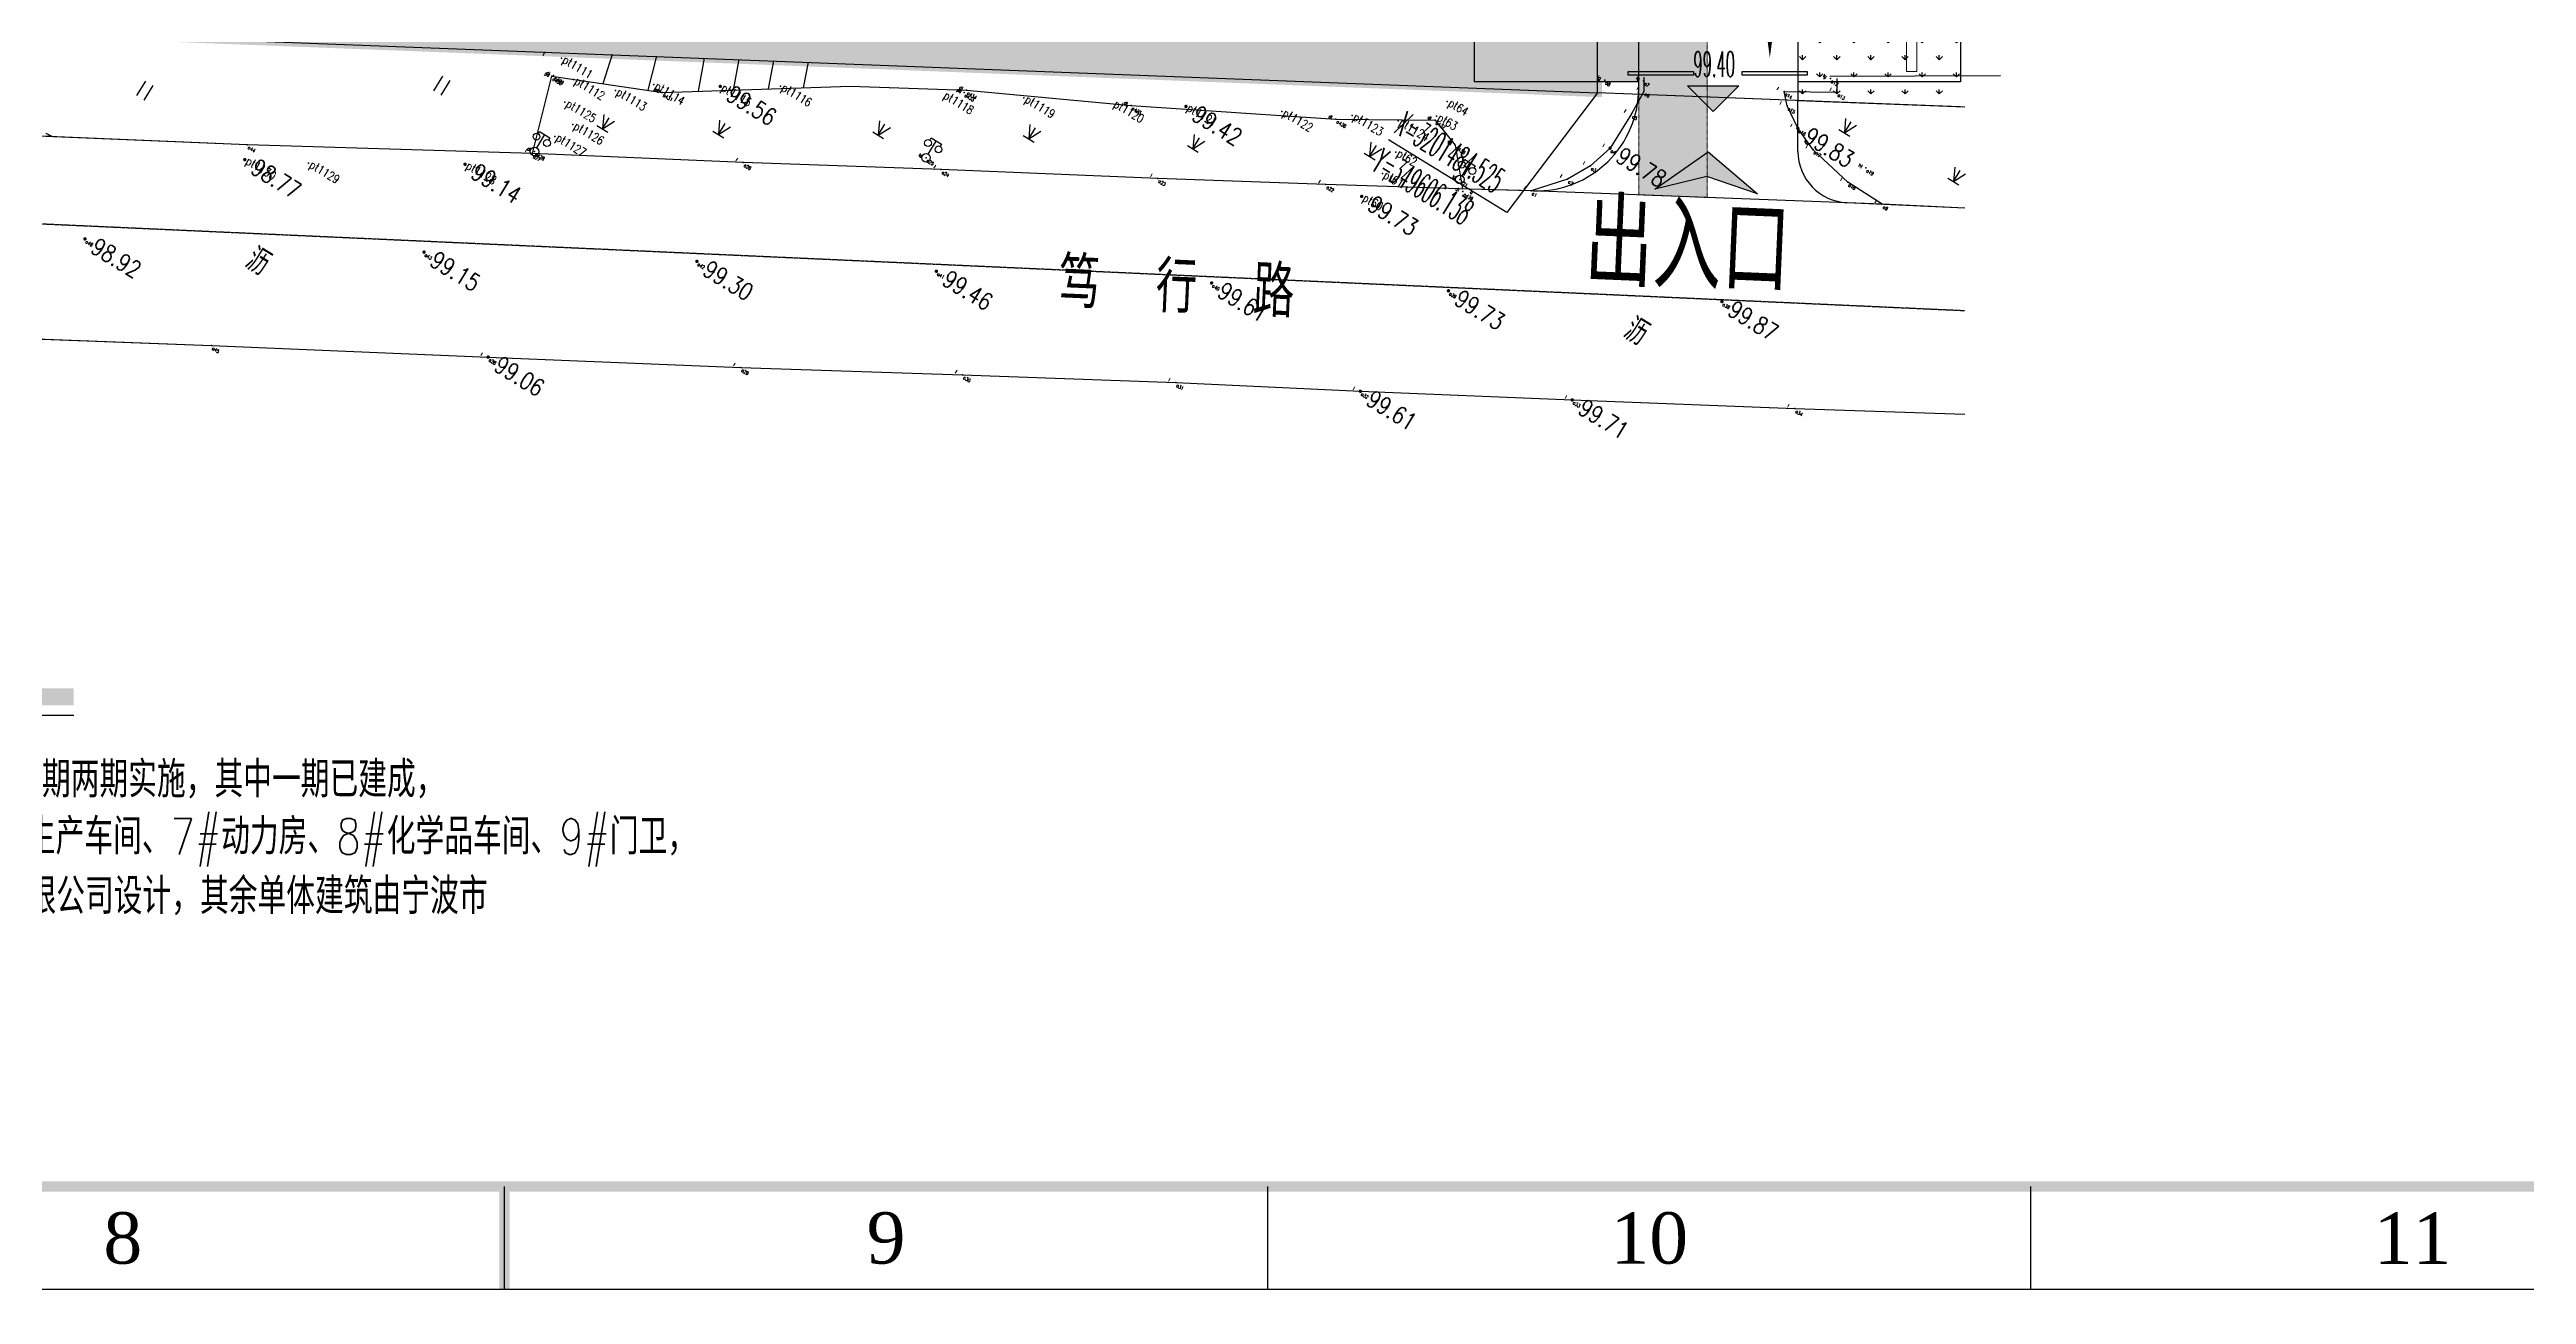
# Model space of a CAD drawing. Header units: millimetres. Extents: x -330863 to 383137, y -246038 to 314990.
# Drawn here: x -436 to 144258, y -237252 to -164537 of the extents above; entities that cross this region are included whole.
import ezdxf
from ezdxf.enums import TextEntityAlignment as Align

# ---------------------------------------------------------------- set-up
doc = ezdxf.new("R2010")
doc.units = ezdxf.units.MM
for name, pattern in [('CENTER', [5.08, 3.175, -0.635, 0.635, -0.635]), ('DASH', [0.35, 0.25, -0.1]), ('DOTE', [2.42, 2, -0.2, 0.02, -0.2]), ('HIDDEN', [0.375, 0.25, -0.125])]:
    doc.linetypes.add(name, pattern=pattern)
for name, color, linetype in [('-GRASS', 114, 'Continuous'), ('-总图道路', 7, 'Continuous'), ('-文字', 7, 'Continuous'), ('-标识', 7, 'Continuous'), ('A-DIM_ELEV', 7, 'Continuous'), ('A-fence', 6, 'Continuous'), ('A-PUB_TEXT', 7, 'Continuous'), ('DIM_COOR', 7, 'Continuous'), ('DIM_SYMB', 7, 'Continuous'), ('GCD', 8, 'Continuous'), ('GREEN', 85, 'Continuous'), ('MAP', 251, 'Continuous'), ('PUB_TEXT', 7, 'Continuous'), ('农转用2000坐标', 6, 'Continuous'), ('文字', 7, 'Continuous')]:
    doc.layers.add(name, color=color, linetype=linetype)
for name, color, linetype, lineweight in [('ROAD-202', 167, 'Continuous', 0), ('SiteLine', 1, 'Continuous', 0), ('X消防车道', 6, 'HIDDEN', 18)]:
    doc.layers.add(name, color=color, linetype=linetype, lineweight=lineweight)
doc.styles.add('_HZTXT', font='simplex.shx', dxfattribs={"width": 0.8, "bigfont": 'hztxt.shx'})
doc.styles.add('_TCH_DIM', font='SIMPLEX.shx', dxfattribs={"width": 0.6, "bigfont": 'GBCBIG.shx'})
doc.styles.add('hz', font='simplex', dxfattribs={"width": 0.7, "bigfont": 'hztxt'})
doc.styles.add('Times', font='times.ttf')
doc.styles.add('等线体', font='simplex.shx', dxfattribs={"width": 0.6, "bigfont": 'hztxt.shx'})
doc.linetypes.add('1161', pattern='A,0,[149,AAA.SHX,S=0.15,R=0,X=0,Y=0],-1.6', length=1.6)
doc.linetypes.add('444', pattern='A,4.5,[145,AAA.SHX,S=1,R=0,X=0,Y=1],4.5,-0.5,[146,AAA.SHX,S=1,R=0,X=0,Y=0],-0.5', length=10)
doc.linetypes.add('FENCELINE2', pattern='A,0.25,-0.1,[132,ltypeshp.shx,S=0.1,R=0,X=-0.1,Y=0],-0.1,1', length=1.45)

# ---------------------------------------------------------------- blocks, each defined once
blk = doc.blocks.new('gc097')
for p, q in [((-0.7, 2), (-0.7, 2.3)), ((-0.7, 2.3), (0.7, 2.3)), ((0, 0.5), (0, 2.3)), ((0.7, 2.3), (0.7, 2))]:
    blk.add_line(p, q)
for centre, radius in [((-0.7, 1.6), 0.4), ((0, 0), 0.5), ((0.73, 1.6), 0.4)]:
    blk.add_circle(centre, radius)
blk = doc.blocks.new('gc124')
for p, q in [((-0.75, 1.5), (0, 0)), ((-0.75, 0), (0.75, 0)), ((0, 0), (0, 1.5)), ((0, 0), (0.75, 1.5))]:
    blk.add_line(p, q)
blk = doc.blocks.new('GC200')
at = {"linetype": 'Continuous', "const_width": 0.2, "flags": 128}
blk.add_lwpolyline([(-0.1, 0, 1), (0.1, 0, 1)], format="xyb", close=True, dxfattribs=at)
blk = doc.blocks.new('gc121')
for p, q in [((-0.5, -1), (-0.5, 1)), ((0.5, -1), (0.5, 1))]:
    blk.add_line(p, q)
blk = doc.blocks.new('A$C77561B65')
at = {"layer": '-标识'}
blk.add_hatch(color=256, dxfattribs=at).paths.add_polyline_path([(0, 1.687), (0.867, 0), (2.718, 0.417), (1.174, 0.657)])
at = {"layer": '-标识', "elevation": 0}
blk.add_lwpolyline([(2.718, 0.417), (0.867, 0), (0, 1.687), (1.174, 0.657), (2.718, 0.417)], dxfattribs=at)
blk = doc.blocks.new('A$C68107B31')
at = {"layer": '-标识', "rotation": 202.0583058977728}
blk.add_blockref('A$C77561B65', (0.876, 0.671, 0), dxfattribs=at)
blk = doc.blocks.new('*U368')
at = {"color": 5}
blk.add_lwpolyline([(0, 0), (1189, 0), (1189, 841), (0, 841)], close=True, dxfattribs=at)

msp = doc.modelspace()

# ---------------------------------------------------------------- hatches: boundary and pattern name
at = {"layer": '-GRASS'}
h = msp.add_hatch(dxfattribs=at)
h.set_pattern_fill('GRASS', color=256, scale=500, angle=-31.48783798)
h.set_pattern_definition([(58.51216202, (-1970228605.7, -2547630934.4), (-329.70504027, 1372.03724668), [264.58066, -1731.01015]), (13.51216202, (-1970228605.7, -2547630934.4), (-329.705265, 1372.03818184), [264.58066, -1146.51615]), (103.51216202, (-1970228605.7, -2547630934.4), (-1372.03818184, -329.705265), [264.58066, -1146.51615])])
edge = h.paths.add_edge_path()
edge.add_arc((86400.001, -163028.75), 6000, 58.51216202, 90)
edge.add_line((86400.001, -157028.75), (84999.99, -157028.75))
edge.add_line((84999.99, -157028.75), (84999.995, -161859.4))
edge.add_line((84999.995, -161859.4), (82800.001, -161774.38))
edge.add_line((82800.001, -161774.38), (82800.001, -166428.75))
edge.add_line((82800.001, -166428.75), (90000.001, -166428.75))
edge.add_line((90000.001, -166428.75), (89533.907, -157912.244))
edge = h.paths.add_edge_path()
edge.add_arc((86400.001, -163028.75), 6000, 0.00000001, 58.51216201)
edge.add_line((89533.907, -157912.244), (90000.001, -166428.75))
edge.add_line((90000.001, -166428.75), (92400.001, -166428.75))
edge.add_line((92400.001, -166428.75), (92400.001, -163028.75))
h.paths.add_polyline_path([(82800.001, -161774.38), (82800.001, -157828.75), (77700.001, -157828.75), (77700.001, -158028.75), (-14123.157, -158028.75)], flags=17)
h.paths.add_polyline_path([(84999.99, -157028.75), (-39999.484, -157028.75), (-24473.688, -157628.75), (77700.001, -157628.75), (77700.001, -157828.75), (82800.001, -157828.75), (82800.001, -161774.38), (84999.995, -161859.4)])
h.paths.add_polyline_path([(90000.001, -167056.359), (90000.001, -166428.75), (82800.001, -166428.75), (82800.001, -161774.38), (-14123.157, -158028.75), (-92948.862, -158028.75), (-92775.774, -159992.924)])
at = {"layer": 'A-DIM_ELEV', "linetype": 'Continuous'}
msp.add_hatch(color=256, dxfattribs=at).paths.add_polyline_path([(96750.396, -168157.873), (95250.396, -166657.873), (98250.396, -166657.873)])
at = {"layer": 'GREEN', "linetype": 'Continuous'}
h = msp.add_hatch(dxfattribs=at)
h.set_pattern_fill('GRASS', color=256, scale=500, angle=-31.48776264, style=0)
h.set_pattern_definition([(90, (90000, -73341.4), (-997.795, 997.795), [264.58, -1731.01]), (45, (90000, -73341.4), (-997.796, 997.796), [264.58, -1146.516]), (135, (90000, -73341.4), (-997.796, -997.796), [264.58, -1146.516])])
edge = h.paths.add_edge_path()
edge.add_line((111441.934, -167858.97), (111441.934, -107828.75))
edge.add_line((111441.934, -107828.75), (107000.002, -107828.75))
edge.add_arc((107000.002, -113828.75), 6000, 90, 179.99999999)
edge.add_line((101000.002, -113828.75), (101000.002, -149736.745))
edge.add_line((101000.002, -149736.745), (101700.002, -150423.622))
edge.add_line((101700.002, -150423.622), (101700.002, -155428.75))
edge.add_line((101700.002, -155428.75), (107200.002, -155428.75))
edge.add_line((107200.002, -155428.75), (107200.002, -163828.75))
edge.add_line((107200.002, -163828.75), (101700.002, -163828.75))
edge.add_line((101700.002, -163828.75), (101700.002, -167480.88))
edge.add_line((101700.002, -167480.88), (111441.934, -167858.97))
at = {"layer": 'X消防车道'}
h = msp.add_hatch(dxfattribs=at)
h.set_pattern_fill('DOTS', color=8, scale=1000, angle=-31.48783798)
h.set_pattern_definition([(328.51216202, (-1970228605.7, -2547630934.4), (1506.0502845, 939.1527315), [0, -1587.5])])
h.paths.add_polyline_path([(-93210.319, -143669.982, 0.3886963478), (-80260.509, -155528.75), (-29868.25, -155528.75, 0.072993423), (-27282.119, -155149.186), (-24812.542, -154408.313, -0.072993423), (-22226.411, -154028.75), (83399.933, -154028.75, -0.4142154053), (92400, -163028.739), (92400.012, -173021.711), (96400.012, -173176.258), (96400, -163028.734, 0.4142203272), (83399.684, -150028.75), (-22813.487, -150028.75, 0.072993423), (-25399.617, -150408.313), (-27869.195, -151149.186, -0.072993423), (-30455.326, -151528.75), (-80260.509, -151528.75, -0.388697685), (-89225.766, -143318.792), (-114666.763, 145381.208, -0.4401982675), (-105701.506, 155171.25), (85999.681, 155171.25, -0.4142109925), (94999.681, 146171.329, -0.1414481114), (96999.681, 153099.453, 0.2576703992), (85999.52, 159171.25), (-105701.603, 159171.25, 0.440196051), (-118651.322, 145030.079)])

# ---------------------------------------------------------------- linework, layer by layer
at = {"layer": '-总图道路', "linetype": 'Continuous'}
for p, q in [((101700.002, -150423.622, 10100), (101700.002, -167480.832, 10100)), ((101700.002, -170487.078, 10100), (101700.002, -167480.88, 10100)), ((101700.002, -167507.879, 10100), (111441.934, -167884.285, 10100)), ((11116.828, -170093.902, 10100), (-5605.767, -169410.813, 10100)), ((27771.417, -170618.069, 10100), (11116.828, -170093.902, 10100)), ((40089.067, -171131.379, 10100), (27771.417, -170618.069, 10100)), ((51650.762, -171546.361, 10100), (40089.067, -171131.379, 10100)), ((64304.888, -172061.719, 10100), (51650.762, -171546.361, 10100)), ((74128.03, -172420.323, 10100), (64304.888, -172061.719, 10100)), ((82512.481, -172696.307, 10100), (74128.03, -172420.323, 10100)), ((86243.897, -172793.422, 10100), (82512.481, -172696.307, 10100)), ((111441.934, -173794.211, 10100), (104564.829, -173484.031, 10100)), ((-16066.952, -180868.951, 10100), (9016.44, -181826.435, 10100)), ((9016.44, -181826.435, 10100), (25186.684, -182501.9, 10100)), ((25186.684, -182501.9, 10100), (39938.042, -183104.53, 10100)), ((39938.042, -183104.53, 10100), (52898.776, -183530.937, 10100)), ((52898.776, -183530.937, 10100), (65352.388, -183992.666, 10100)), ((65352.388, -183992.666, 10100), (76141.679, -184495.083, 10100)), ((76141.679, -184495.083, 10100), (88518.873, -185004.992, 10100)), ((88518.873, -185004.992, 10100), (101516.979, -185508.233, 10100)), ((101516.979, -185508.233, 10100), (111441.934, -185837.919, 10100))]:
    msp.add_line(p, q, dxfattribs=at)
at = {"layer": '-总图道路'}
msp.add_line((92400.001, -166795.453, 10100), (92400.001, -163028.75, 10100), dxfattribs=at)
at = {"layer": '-总图道路', "linetype": 'CENTER', "ltscale": 0.0001}
msp.add_line((111441.934, -179800.31, 10100), (-122751.552, -169237.445, 10100), dxfattribs=at)
at = {"layer": '-总图道路'}
msp.add_arc((86400.001, -166795.453, 10100), 6000, 268.50914233, 0, dxfattribs=at)
at = {"layer": '-总图道路', "linetype": 'Continuous'}
msp.add_arc((104700.002, -170487.078, 10100), 3000, 180.00000008, 267.4175298, dxfattribs=at)
at = {"color": 5}
for p, q in [((26137.24, -236951.602), (26137.24, -230951.602)), ((70724.74, -236951.602), (70724.74, -230951.602)), ((115312.24, -236951.602), (115312.24, -230951.602))]:
    msp.add_line(p, q, dxfattribs=at)
at = {"color": 5, "const_width": 600}
msp.add_lwpolyline([(-315562.76, -230951.602), (376837.24, -230951.602), (376837.24, 261648.398), (-315562.76, 261648.398)], close=True, dxfattribs=at)
msp.add_lwpolyline([(26137.24, -236951.602), (26137.24, -230951.602)], dxfattribs=at)
at = {"layer": 'A-DIM_ELEV', "linetype": 'Continuous'}
for p, q in [((96750.396, -168157.873, 10100), (95250.396, -166657.873, 10100)), ((95250.396, -166657.873, 10100), (98250.396, -166657.873, 10100)), ((96750.396, -168157.873, 10100), (98250.396, -166657.873, 10100))]:
    msp.add_line(p, q, dxfattribs=at)
at = {"layer": 'A-fence', "linetype": 'FENCELINE2', "ltscale": 0.0025}
for p, q in [((82800.001, -166428.75, 10100), (82800.001, -157828.75, 10100)), ((92400.001, -166428.75, 10100), (82800.001, -166428.75, 10100))]:
    msp.add_line(p, q, dxfattribs=at)
at = {"layer": 'A-fence', "linetype": 'FENCELINE2', "ltscale": 0.0025, "elevation": 10100}
msp.add_lwpolyline([(111441.934, -161328.75), (111200.001, -161328.75), (111200.002, -166428.75), (101700.002, -166428.75)], dxfattribs=at)
at = {"layer": 'A-fence', "ltscale": 5, "elevation": 10100}
for points in [[(91787.66, -166028.75), (91787.66, -165828.75), (95593.382, -165828.75), (95593.382, -166028.75), (91787.66, -166028.75)], [(98435.914, -166028.75), (98435.914, -165828.75), (102241.636, -165828.75), (102241.636, -166028.75), (98435.914, -166028.75)]]:
    msp.add_lwpolyline(points, dxfattribs=at)
at = {"layer": 'DIM_COOR'}
for p, q in [((90000.001, -167056.359, 10100), (84695.89, -174048.393, 10100)), ((84695.89, -174048.393, 10100), (77773.257, -169808.219, 10100))]:
    msp.add_line(p, q, dxfattribs=at)
at = {"layer": 'DIM_SYMB', "linetype": 'Continuous', "elevation": 10100}
msp.add_lwpolyline([(100058.205, -155084.799, 0, 0, 0), (100058.205, -165022.197, 0, 400, 0), (100058.205, -163522.197, 0, 0, 0)], format="xyseb", dxfattribs=at)
at = {"layer": 'MAP', "linetype": 'Continuous', "elevation": 10100, "flags": 128}
msp.add_lwpolyline([(89999.578, 198988.843), (-123977.914, 194083.517), (-92775.774, -159992.924), (90000.001, -167056.359)], close=True, dxfattribs=at)
at = {"layer": 'MAP', "linetype": 'Continuous', "elevation": 10100}
for points in [[(28496.436, -164679.532), (28377.759, -164908.499)], [(32432.407, -164831.639), (31892.41, -166532.067)], [(35024.314, -164931.804), (34509.615, -166912.944)], [(37810.545, -165039.479), (37447.833, -166970.108)], [(39830.867, -165117.555), (39495.283, -166903.783)], [(41851.188, -165195.631), (41542.734, -166837.458)], [(43871.51, -165273.707), (43590.185, -166771.133)]]:
    msp.add_lwpolyline(points, dxfattribs=at)
at = {"layer": 'MAP', "linetype": 'Continuous', "flags": 128}
for points, elevation in [([(92691.302, -166142.879), (92706.578, -166981.34), (91980.705, -168300.44), (90726.386, -170298.5), (89579.66, -171334.024), (88239.7, -172101.089), (86119.589, -172790.186), (82512.481, -172696.307), (74128.03, -172420.323), (64304.888, -172061.719), (51650.762, -171546.361), (40089.067, -171131.379), (27771.417, -170618.069), (11116.828, -170093.902), (-5605.767, -169410.813), (-18596.124, -168979.161), (-38529.882, -168133.953), (-53415.868, -167530.949), (-68150.779, -166930.185), (-83386.405, -166358.112), (-92022.621, -166269.168), (-97643.099, -165918.243)], 109967), ([(111441.934, -173794.211), (106626.195, -173577.006), (104609.972, -172283.417), (102580.568, -170387.209), (101691.771, -169136.863), (101070.154, -167833.221), (100900.077, -166983.226), (103982.464, -167030.116), (103982.534, -166225.488)], 109998), ([(-96390.864, -177786.486), (-95246.918, -177855.074), (-82925.76, -178322.452), (-66619.096, -178914.954), (-51089.759, -179495.716), (-34151.375, -180268.762), (-16066.952, -180868.951), (9016.44, -181826.435), (25186.684, -182501.9), (39938.042, -183104.53), (52898.776, -183530.937), (65352.388, -183992.666), (76141.679, -184495.083), (88518.873, -185004.992), (101516.979, -185508.233), (111441.934, -185837.919)], 107605)]:
    msp.add_lwpolyline(points, dxfattribs=dict(at, elevation=elevation))
at = {"layer": 'MAP', "linetype": '1161', "flags": 128}
for points, elevation in [([(27771.417, -170618.069), (28912.111, -166098.35), (35365.857, -167037.552), (46356.116, -166681.533), (53135.16, -166913.505), (62756.143, -167810.846), (74713.386, -168594.753), (80499.185, -168663.97), (81669.869, -170128.018), (82102.515, -172682.812)], 10100), ([(106626.195, -173577.006), (86119.589, -172790.186)], 109998)]:
    msp.add_lwpolyline(points, dxfattribs=dict(at, elevation=elevation))
at = {"layer": 'MAP', "linetype": '444', "elevation": 110728, "flags": 128}
msp.add_lwpolyline([(103565.522, -166096.684), (113531.278, -166054.348)], dxfattribs=at)
at = {"layer": 'MAP', "linetype": 'Continuous', "const_width": 75, "flags": 128}
msp.add_lwpolyline([(-660.872, -169421.022), (-257.763, -169630.335)], dxfattribs=at)
at = {"layer": 'MAP', "linetype": 'Continuous'}
for p in [(28912.111, -166098.35, 109481), (29010.093, -166055.17, 109488), (29471.749, -165046.822, 109743), (30176.191, -166295.654, 109590), (90414.485, -166316.198, 110662), (92683.27, -166360.791, 110649), (103593.475, -166225.454, 110728), (29675.487, -167616.642, 109421), (32618.443, -166931.984, 109699), (34855.487, -166584.224, 109736), (35365.857, -167037.552, 109533), (38746.679, -166689.106, 109661), (42266.38, -166682.541, 109687), (52986.737, -167052.439, 109755), (53135.16, -166913.505, 109747), (56482.464, -167360.711, 109939), (62756.143, -167810.846, 109815), (81213.161, -167576.809, 110356), (92706.578, -166981.34, 109967), (100900.077, -166983.226, 109978), (101070.154, -167833.221, 109962), (103982.464, -167030.116, 109998), (30128.483, -168923.715, 109282), (65949.314, -167858.748, 109521), (71545.928, -168154.509, 110003), (74713.386, -168594.753, 109744), (75656.661, -168389.171, 109895), (78342.996, -168703.588, 110010), (80499.185, -168663.97, 109938), (80580.252, -168426.319, 109917), (91980.705, -168300.44, 109913), (101691.771, -169136.863, 109934), (11116.828, -170093.902, 109069), (27771.417, -170618.069, 109230), (27891.293, -170487.449, 109381), (29086.168, -169606.892, 109277), (78209.549, -170523.93, 109823), (81669.869, -170128.018, 109912), (90726.386, -170298.5, 109883), (102580.568, -170387.209, 109944), (10971.971, -170967.942, 108868), (14688.274, -171180.302, 108938), (23839.618, -171240, 109237), (40089.067, -171131.379, 109371), (50765.373, -170860.986, 109600), (51650.762, -171546.361, 109459), (64304.888, -172061.719, 109576), (77424.005, -171785.373, 109716), (81945.253, -172121.376, 109875), (88239.7, -172101.089, 109834), (89579.66, -171334.024, 109845), (105663.908, -171454.909, 110202), (74128.03, -172420.323, 109672), (76219.001, -173117.069, 109834), (82128.079, -172833.768, 109773), (82512.481, -172696.307, 109738), (86119.589, -172790.186, 109898), (104609.972, -172283.417, 109966), (106626.195, -173577.006, 110018), (1632.639, -175597.55, 109020), (21443.739, -176371.147, 109254), (37381.268, -176913.452, 109398), (51373.472, -177486.156, 109563), (67446.385, -178171.192, 109706), (81285.116, -178628.784, 109826), (97258.726, -179257.686, 109971), (9016.44, -181826.435, 109028), (25186.684, -182501.9, 109161), (39938.042, -183104.53, 109327), (52898.776, -183530.937, 109475), (65352.388, -183992.666, 109592), (76141.679, -184495.083, 109706), (88518.873, -185004.992, 109805), (101516.979, -185508.233, 109937)]:
    msp.add_point(p, dxfattribs=at)
at = {"layer": 'ROAD-202', "linetype": 'Continuous'}
msp.add_line((108050.002, -165828.75, 10100), (108650.002, -165828.75, 10100), dxfattribs=at)
at = {"layer": 'ROAD-202', "linetype": 'Continuous', "elevation": 10100, "flags": 128}
for points in [[(101700.002, -154228.75), (108650.002, -154228.75), (108650.002, -165828.75)], [(101700.002, -154828.75), (108050.002, -154828.75), (108050.002, -165828.75)]]:
    msp.add_lwpolyline(points, dxfattribs=at)
at = {"layer": 'SiteLine', "linetype": 'DOTE', "ltscale": 10, "elevation": 10100}
msp.add_lwpolyline([(111441.934, -167884.262), (95245.372, -167258.48), (90000.001, -167055.816), (89999.578, 198988.843), (111441.934, 199481.195)], dxfattribs=at)
at = {"layer": 'X消防车道', "color": 8, "ltscale": 0.01}
for p, q in [((96399.989, -154028.75, 10100), (96400.012, -173176.258, 10100)), ((92400, -163028.739, 10100), (92400.012, -173025.477, 10100))]:
    msp.add_line(p, q, dxfattribs=at)
at = {"layer": 'X消防车道', "color": 8}
msp.add_line((92400.012, -173021.711, 10100), (96400.012, -173176.258, 10100), dxfattribs=at)
at = {"layer": '农转用2000坐标', "color": 1, "linetype": 'DASH', "ltscale": 0.01, "const_width": 500, "elevation": 10100}
msp.add_lwpolyline([(89999.578, 198988.843), (-123977.914, 194083.517), (-92775.774, -159992.924), (90000.001, -167056.359)], close=True, dxfattribs=at)
at = {"layer": '文字'}
msp.add_line((-34798.501, -203425.096, 10100), (977.28, -203425.096, 10100), dxfattribs=at)
at = {"layer": '文字', "const_width": 1000, "elevation": 10099.75}
msp.add_lwpolyline([(-34798.501, -202343.5), (977.28, -202343.5)], dxfattribs=at)

# ---------------------------------------------------------------- block references
at = {"xscale": 600, "yscale": 600, "zscale": 600}
msp.add_blockref('*U368', (-330562.76, -236951.602), dxfattribs=at)
at = {"xscale": 1999.999999999998, "yscale": 1999.999999999998, "zscale": 1999.999999999998, "rotation": 0.4168807172061282}
msp.add_blockref('A$C68107B31', (96309.794, -171194.845, 10100.073), dxfattribs=at)
at = {"layer": 'MAP', "linetype": 'Continuous', "xscale": 500, "yscale": 500, "zscale": 1000, "rotation": 328.5121620192327}
for name, p in [('gc121', (5136.272, -166933.657, 10100)), ('gc121', (22487.179, -166646.35, 10100)), ('gc097', (27891.293, -170487.449, 109381)), ('gc124', (31863.803, -169163.233, 10100)), ('gc124', (38635.612, -169499.931, 10100)), ('gc124', (47970.628, -169541.574, 10100)), ('gc124', (56764.186, -169746.099, 10100)), ('gc124', (104411.543, -169401.143, 10100)), ('gc097', (50765.373, -170860.986, 109600)), ('gc124', (66350.535, -170338.982, 10100)), ('gc124', (76680.969, -170781.795, 10100)), ('gc097', (81945.253, -172121.376, 109875)), ('gc124', (110783.734, -172244.018, 10100))]:
    msp.add_blockref(name, p, dxfattribs=at)
at = {"layer": 'MAP', "linetype": 'Continuous'}
ref = msp.add_blockref('GC200', (38746.679, -166689.106, 109661), dxfattribs=dict(at, xscale=500, yscale=500, zscale=500, rotation=328.5121620192327))
ref.add_attrib('height', '99.56', dxfattribs={"layer": 'GCD', "linetype": 'Continuous', "height": 1000, "rotation": 328.51216201, "style": '等线体', "width": 0.8}).set_placement((39258.33, -167002.496, 109661), align=Align.MIDDLE_LEFT)
ref = msp.add_blockref('GC200', (65949.314, -167858.748, 109521), dxfattribs=dict(at, xscale=500, yscale=500, zscale=500, rotation=328.5121620192327))
ref.add_attrib('height', '99.42', dxfattribs={"layer": 'GCD', "linetype": 'Continuous', "height": 1000, "rotation": 328.51216201, "style": '等线体', "width": 0.8}).set_placement((66460.964, -168172.139, 109521), align=Align.MIDDLE_LEFT)
ref = msp.add_blockref('GC200', (101691.771, -169136.863, 109934), dxfattribs=dict(at, xscale=500, yscale=500, zscale=500, rotation=328.5121620192327))
ref.add_attrib('height', '99.83', dxfattribs={"layer": 'GCD', "linetype": 'Continuous', "height": 1000, "rotation": 328.51216201, "style": '等线体', "width": 0.8}).set_placement((102203.422, -169450.253, 109934), align=Align.MIDDLE_LEFT)
ref = msp.add_blockref('GC200', (90726.386, -170298.5, 109883), dxfattribs=dict(at, xscale=500, yscale=500, zscale=500, rotation=328.5121620192327))
ref.add_attrib('height', '99.78', dxfattribs={"layer": 'GCD', "linetype": 'Continuous', "height": 1000, "rotation": 328.51216201, "style": '等线体', "width": 0.8}).set_placement((91238.037, -170611.89, 109883), align=Align.MIDDLE_LEFT)
ref = msp.add_blockref('GC200', (10971.971, -170967.942, 108868), dxfattribs=dict(at, xscale=500, yscale=500, zscale=500, rotation=328.5121620192327))
ref.add_attrib('height', '98.77', dxfattribs={"layer": 'GCD', "linetype": 'Continuous', "height": 1000, "rotation": 328.51216201, "style": '等线体', "width": 0.8}).set_placement((11483.622, -171281.333, 108868), align=Align.MIDDLE_LEFT)
ref = msp.add_blockref('GC200', (23839.618, -171240, 109237), dxfattribs=dict(at, xscale=500, yscale=500, zscale=500, rotation=328.5121620192327))
ref.add_attrib('height', '99.14', dxfattribs={"layer": 'GCD', "linetype": 'Continuous', "height": 1000, "rotation": 328.51216201, "style": '等线体', "width": 0.8}).set_placement((24351.269, -171553.391, 109237), align=Align.MIDDLE_LEFT)
ref = msp.add_blockref('GC200', (76219.001, -173117.069, 109834), dxfattribs=dict(at, xscale=500, yscale=500, zscale=500, rotation=328.5121620192327))
ref.add_attrib('height', '99.73', dxfattribs={"layer": 'GCD', "linetype": 'Continuous', "height": 1000, "rotation": 328.51216201, "style": '等线体', "width": 0.8}).set_placement((76730.652, -173430.459, 109834), align=Align.MIDDLE_LEFT)
ref = msp.add_blockref('GC200', (1632.639, -175597.55, 109020), dxfattribs=dict(at, xscale=500, yscale=500, zscale=500, rotation=328.5121620192327))
ref.add_attrib('height', '98.92', dxfattribs={"layer": 'GCD', "linetype": 'Continuous', "height": 1000, "rotation": 328.51216201, "style": '等线体', "width": 0.8}).set_placement((2144.29, -175910.94, 109020), align=Align.MIDDLE_LEFT)
ref = msp.add_blockref('GC200', (21443.739, -176371.147, 109254), dxfattribs=dict(at, xscale=500, yscale=500, zscale=500, rotation=328.5121620192327))
ref.add_attrib('height', '99.15', dxfattribs={"layer": 'GCD', "linetype": 'Continuous', "height": 1000, "rotation": 328.51216201, "style": '等线体', "width": 0.8}).set_placement((21955.39, -176684.537, 109254), align=Align.MIDDLE_LEFT)
ref = msp.add_blockref('GC200', (37381.268, -176913.452, 109398), dxfattribs=dict(at, xscale=500, yscale=500, zscale=500, rotation=328.5121620192327))
ref.add_attrib('height', '99.30', dxfattribs={"layer": 'GCD', "linetype": 'Continuous', "height": 1000, "rotation": 328.51216201, "style": '等线体', "width": 0.8}).set_placement((37892.919, -177226.843, 109398), align=Align.MIDDLE_LEFT)
ref = msp.add_blockref('GC200', (51373.472, -177486.156, 109563), dxfattribs=dict(at, xscale=500, yscale=500, zscale=500, rotation=328.5121620192327))
ref.add_attrib('height', '99.46', dxfattribs={"layer": 'GCD', "linetype": 'Continuous', "height": 1000, "rotation": 328.51216201, "style": '等线体', "width": 0.8}).set_placement((51885.123, -177799.547, 109563), align=Align.MIDDLE_LEFT)
ref = msp.add_blockref('GC200', (67446.385, -178171.192, 109706), dxfattribs=dict(at, xscale=500, yscale=500, zscale=500, rotation=328.5121620192327))
ref.add_attrib('height', '99.61', dxfattribs={"layer": 'GCD', "linetype": 'Continuous', "height": 1000, "rotation": 328.51216201, "style": '等线体', "width": 0.8}).set_placement((67958.036, -178484.582, 109706), align=Align.MIDDLE_LEFT)
ref = msp.add_blockref('GC200', (81285.116, -178628.784, 109826), dxfattribs=dict(at, xscale=500, yscale=500, zscale=500, rotation=328.5121620192327))
ref.add_attrib('height', '99.73', dxfattribs={"layer": 'GCD', "linetype": 'Continuous', "height": 1000, "rotation": 328.51216201, "style": '等线体', "width": 0.8}).set_placement((81796.766, -178942.174, 109826), align=Align.MIDDLE_LEFT)
ref = msp.add_blockref('GC200', (97258.726, -179257.686, 109971), dxfattribs=dict(at, xscale=500, yscale=500, zscale=500, rotation=328.5121620192327))
ref.add_attrib('height', '99.87', dxfattribs={"layer": 'GCD', "linetype": 'Continuous', "height": 1000, "rotation": 328.51216201, "style": '等线体', "width": 0.8}).set_placement((97770.377, -179571.077, 109971), align=Align.MIDDLE_LEFT)
ref = msp.add_blockref('GC200', (25186.684, -182501.9, 109161), dxfattribs=dict(at, xscale=500, yscale=500, zscale=500, rotation=328.5121620192327))
ref.add_attrib('height', '99.06', dxfattribs={"layer": 'GCD', "linetype": 'Continuous', "height": 1000, "rotation": 328.51216201, "style": '等线体', "width": 0.8}).set_placement((25698.335, -182815.29, 109161), align=Align.MIDDLE_LEFT)
ref = msp.add_blockref('GC200', (76141.679, -184495.083, 109706), dxfattribs=dict(at, xscale=500, yscale=500, zscale=500, rotation=328.5121620192327))
ref.add_attrib('height', '99.61', dxfattribs={"layer": 'GCD', "linetype": 'Continuous', "height": 1000, "rotation": 328.51216201, "style": '等线体', "width": 0.8}).set_placement((76653.33, -184808.473, 109706), align=Align.MIDDLE_LEFT)
ref = msp.add_blockref('GC200', (88518.873, -185004.992, 109805), dxfattribs=dict(at, xscale=500, yscale=500, zscale=500, rotation=328.5121620192327))
ref.add_attrib('height', '99.71', dxfattribs={"layer": 'GCD', "linetype": 'Continuous', "height": 1000, "rotation": 328.51216201, "style": '等线体', "width": 0.8}).set_placement((89030.524, -185318.383, 109805), align=Align.MIDDLE_LEFT)

# ---------------------------------------------------------------- texts
at = {"layer": '-文字', "linetype": 'Continuous', "style": '_HZTXT', "width": 0.8}
msp.add_text('出入口', height=5000, rotation=357.58586252, dxfattribs=at).set_placement((89163.474, -178269.303, 10100))
at = {"layer": '-文字', "extrusion": (5.20176e-07, 1.04695e-06, 1), "style": '_HZTXT', "width": 0.8}
for s, p in [('备注：SKF 中国小圆锥滚子轴承生产基地项目分为一期、二期两期实施，其中一期已建成，', (-46601.656, -208220.844, 10099.966)), ('本期新建设二期工程即本次报审内容。二期工程包括6#生产车间、7#动力房、8#化学品车间、9#门卫，', (-43354.756, -211553.135, 10099.964)), ('其中8#化学品车间单体工程由宁波市化工研究设计院有限公司设计，其余单体建筑由宁波市', (-43318.626, -215038.456, 10099.96))]:
    msp.add_text(s, height=2100, rotation=0.00000001, dxfattribs=at).set_placement(p)
at = {"color": 4, "style": 'Times'}
for s, p in [('8', (3843.49, -233951.602)), ('9', (48430.99, -233951.602)), ('10', (93018.49, -233951.602)), ('11', (137605.99, -233951.602))]:
    msp.add_text(s, height=3000, dxfattribs=at).set_placement(p, align=Align.MIDDLE)
at = {"layer": 'A-PUB_TEXT', "linetype": 'Continuous', "style": '_TCH_DIM', "width": 0.423529}
msp.add_text('99.40', height=1487.5, dxfattribs=at).set_placement((95592.396, -166132.873, 10100))
at = {"layer": 'MAP', "linetype": 'Continuous', "style": 'hz', "width": 0.8}
for s, height, p in [('pd', 200, (28460.08, -165995.766, 109481)), ('dl', 200, (28558.062, -165952.585, 109488)), ('a430', 200, (28920.771, -166323.531, 109481)), ('a429', 200, (29018.752, -166280.35, 109488)), ('pt1111', 500, (29480.408, -165272.003, 109743)), ('pt1112', 500, (30184.85, -166520.834, 109590)), ('lg', 200, (89962.454, -166213.614, 110662)), ('lg', 200, (92231.239, -166258.206, 110649)), ('lg', 200, (103141.444, -166122.87, 110728)), ('a12', 200, (103602.134, -166450.635, 110728)), ('pt1125', 500, (29684.147, -167841.822, 109421)), ('pt1113', 500, (32627.103, -167157.165, 109699)), ('pt1114', 500, (34864.146, -166809.405, 109736)), ('pd', 200, (34913.826, -166934.967, 109533)), ('a431', 200, (35374.517, -167262.732, 109533)), ('pt1115', 500, (38755.338, -166914.286, 109661)), ('pt1116', 500, (42275.04, -166907.722, 109687)), ('pt1118', 500, (51739.566, -167359.774, 109612)), ('pd', 200, (52534.706, -166949.855, 109755)), ('dl', 200, (52683.129, -166810.92, 109747)), ('a433', 200, (52995.397, -167277.619, 109755)), ('a434', 200, (53143.82, -167138.685, 109747)), ('pt1119', 500, (56491.123, -167585.891, 109939)), ('pt1120', 500, (61679.418, -167859.051, 109715)), ('dl', 200, (62304.112, -167708.261, 109815)), ('pt1121', 500, (65957.973, -168083.929, 109521)), ('pt64', 500, (81221.82, -167801.989, 110356)), ('a8', 200, (90423.145, -166541.379, 110662)), ('l', 200, (92254.547, -166878.756, 109967)), ('a7', 200, (92691.929, -166585.971, 110649)), ('a6', 200, (92715.238, -167206.521, 109967)), ('l', 200, (100448.046, -166880.642, 109978)), ('l', 200, (100618.122, -167730.637, 109962)), ('a14', 200, (100908.736, -167208.407, 109978)), ('l', 200, (103530.433, -166927.531, 109998)), ('a13', 200, (103991.124, -167255.296, 109998)), ('pt1126', 500, (30137.143, -169148.895, 109282)), ('a435', 200, (62764.802, -168036.026, 109815)), ('pt1122', 500, (71554.588, -168379.689, 110003)), ('dl', 200, (74261.355, -168492.169, 109744)), ('a436', 200, (74722.045, -168819.934, 109744)), ('pt1123', 500, (75665.321, -168614.351, 109895)), ('pt1124', 500, (78351.655, -168928.768, 110010)), ('dl', 200, (80047.154, -168561.386, 109938)), ('a437', 200, (80507.845, -168889.151, 109938)), ('pt63', 500, (80588.911, -168651.499, 109917)), ('l', 200, (91528.674, -168197.856, 109913)), ('a5', 200, (91989.364, -168525.621, 109913)), ('a15', 200, (101078.813, -168058.402, 109962)), ('l', 200, (101239.74, -169034.278, 109934)), ('a16', 200, (101700.43, -169362.043, 109934)), ('a44', 200, (11125.487, -170319.082, 109069)), ('l', 200, (27319.386, -170515.485, 109230)), ('dl', 200, (27439.262, -170384.865, 109381)), ('a428', 200, (27899.953, -170712.63, 109381)), ('pt1127', 500, (29094.827, -169832.073, 109277)), ('ld', 200, (50313.342, -170758.401, 109600)), ('pt62', 500, (78218.208, -170749.11, 109823)), ('dl', 200, (81217.838, -170025.434, 109912)), ('a438', 200, (81678.529, -170353.199, 109912)), ('l', 200, (90274.355, -170195.915, 109883)), ('a4', 200, (90735.046, -170523.68, 109883)), ('l', 200, (102128.537, -170284.625, 109944)), ('a17', 200, (102589.227, -170612.39, 109944)), ('pt1130', 500, (10980.631, -171193.123, 108868)), ('pt1129', 500, (14696.933, -171405.483, 108938)), ('pt1128', 500, (23848.277, -171465.181, 109237)), ('a27', 200, (27780.076, -170843.25, 109230)), ('l', 200, (39637.036, -171028.794, 109371)), ('a26', 200, (40097.726, -171356.559, 109371)), ('a25', 200, (50774.032, -171086.166, 109600)), ('l', 200, (51198.731, -171443.776, 109459)), ('a24', 200, (51659.421, -171771.541, 109459)), ('l', 200, (63852.857, -171959.135, 109576)), ('l', 200, (73675.999, -172317.738, 109672)), ('pt61', 500, (77432.664, -172010.553, 109716)), ('ld', 200, (81493.222, -172018.792, 109875)), ('l', 200, (87787.669, -171998.505, 109834)), ('l', 200, (89127.628, -171231.439, 109845)), ('a3', 200, (89588.319, -171559.204, 109845)), ('l', 200, (104157.941, -172180.833, 109966)), ('ht', 200, (105211.876, -171352.325, 110202)), ('a19', 200, (105672.567, -171680.09, 110202)), ('a23', 200, (64313.548, -172286.9, 109576)), ('a22', 200, (74136.69, -172645.503, 109672)), ('pt60', 500, (76227.66, -173342.249, 109834)), ('dl', 200, (81676.048, -172731.184, 109773)), ('a21', 200, (81953.913, -172346.557, 109875)), ('l', 200, (82060.449, -172593.722, 109738)), ('a439', 200, (82136.739, -173058.949, 109773)), ('a', 200, (82521.14, -172921.487, 109738)), ('l', 200, (85667.557, -172687.602, 109898)), ('a1', 200, (86128.248, -173015.367, 109898)), ('a2', 200, (88248.36, -172326.27, 109834)), ('a18', 200, (104618.632, -172508.598, 109966)), ('l', 200, (106174.164, -173474.421, 110018)), ('a9', 200, (106634.855, -173802.186, 110018)), ('a46', 200, (1641.298, -175822.73, 109020)), ('a43', 200, (21452.399, -176596.327, 109254)), ('a42', 200, (37389.928, -177138.633, 109398)), ('a41', 200, (51382.131, -177711.337, 109563)), ('a40', 200, (67455.045, -178396.372, 109706)), ('a39', 200, (81293.775, -178853.964, 109826)), ('a38', 200, (97267.385, -179482.867, 109971)), ('a45', 200, (9025.099, -182051.616, 109028)), ('l', 200, (24734.653, -182399.315, 109161)), ('a28', 200, (25195.344, -182727.08, 109161)), ('l', 200, (39486.011, -183001.945, 109327)), ('a29', 200, (39946.701, -183329.71, 109327)), ('l', 200, (52446.745, -183428.352, 109475)), ('a30', 200, (52907.436, -183756.117, 109475)), ('l', 200, (64900.357, -183890.082, 109592)), ('a31', 200, (65361.048, -184217.847, 109592)), ('l', 200, (75689.648, -184392.498, 109706)), ('a32', 200, (76150.338, -184720.263, 109706)), ('l', 200, (88066.842, -184902.408, 109805)), ('a33', 200, (88527.532, -185230.173, 109805)), ('l', 200, (101064.948, -185405.648, 109937)), ('a34', 200, (101525.638, -185733.413, 109937))]:
    msp.add_text(s, height=height, rotation=328.51216201, dxfattribs=at).set_placement(p)
at = {"layer": 'MAP', "linetype": 'Continuous', "style": '等线体', "width": 0.8}
for s, height, rotation, p in [('沥', 1500, 328.51216201, (11793.627, -176858.78, 10100)), ('笃  行  路', 3000, 357.50605987, (65401.505, -178249.488, 10100)), ('沥', 1500, 328.51216201, (92310.669, -180946.814, 10100))]:
    msp.add_text(s, height=height, rotation=rotation, dxfattribs=at).set_placement(p, align=Align.MIDDLE)
at = {"layer": 'PUB_TEXT', "style": '_TCH_DIM', "width": 0.423529}
for s, p in [('X=3201484.525', (78047.474, -169360.525, 10100)), ('Y=349606.138', (76722.093, -171524.381, 10100))]:
    msp.add_text(s, height=1487.5, rotation=328.51216201, dxfattribs=at).set_placement(p)

doc.saveas('drawing.dxf')
